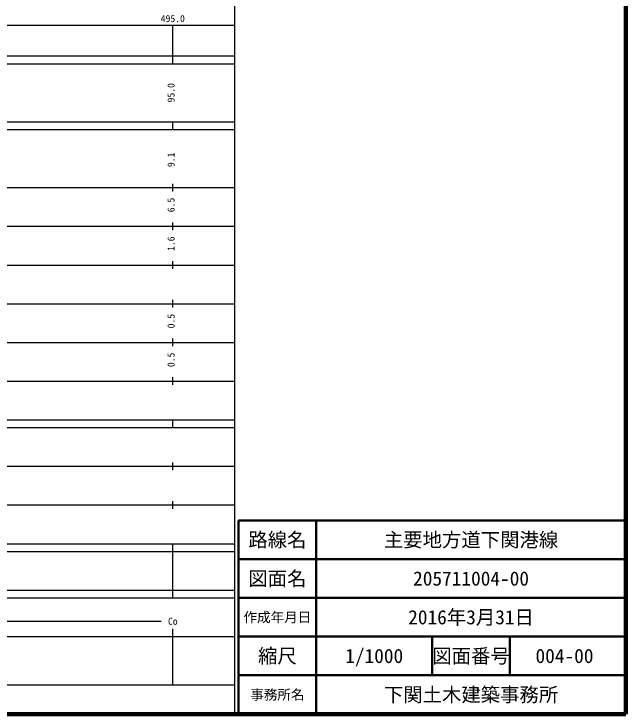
# Model space of a CAD drawing. Units: millimetres on the paper, enlarged 1000 times. Extents: x 40000 to 680000, y 20000 to 380000.
# Drawn here: x 522001 to 680000, y 20000 to 200848 of the extents above; entities that cross this region are included whole.
import ezdxf
from ezdxf.enums import TextEntityAlignment as Align

# ---------------------------------------------------------------- set-up
doc = ezdxf.new("R2010")
doc.units = ezdxf.units.MM
doc.header["$LTSCALE"] = 1000
for name, color, linetype, lineweight in [('M-TTL', 2, 'Continuous', 140), ('M-TTL-BAND', 7, 'Continuous', 25), ('M-TTL-FRAM', 2, 'Continuous', 50), ('M-TTL-LINE', 7, 'Continuous', 50)]:
    doc.layers.add(name, color=color, linetype=linetype, lineweight=lineweight)
doc.layers.add('M-TTL-TXT', color=7, linetype='Continuous')
doc.styles.add('ＭＳ ゴシック', font='')
doc.styles.get('ＭＳ ゴシック').set_extended_font_data('MS Gothic')

msp = doc.modelspace()

# ---------------------------------------------------------------- linework, layer by layer
at = {"layer": 'M-TTL'}
for p, q in [((680000, 20000), (680000, 380000)), ((40000, 20000), (680000, 20000))]:
    msp.add_line(p, q, dxfattribs=at)
at = {"layer": 'M-TTL-BAND'}
for p, q in [((579000, 20000), (579000, 370000)), ((68000, 198000), (579000, 198000)), ((563000, 188000), (563000, 198000)), ((40000, 190000), (579000, 190000)), ((40000, 188000), (579000, 188000)), ((40000, 173000), (579000, 173000)), ((563000, 171000), (563000, 173000)), ((40000, 171000), (579000, 171000)), ((40000, 156000), (579000, 156000)), ((563000, 155000), (563000, 157000)), ((563000, 145000), (563000, 147000)), ((46000, 146000), (579000, 146000)), ((52000, 136000), (579000, 136000)), ((563000, 135000), (563000, 137000)), ((563000, 125000), (563000, 127000)), ((46000, 126000), (579000, 126000)), ((52000, 116000), (579000, 116000)), ((563000, 115000), (563000, 117000)), ((563000, 105000), (563000, 107000)), ((46000, 106000), (579000, 106000)), ((40000, 96000), (579000, 96000)), ((563000, 94000), (563000, 96000)), ((40000, 94000), (579000, 94000)), ((563000, 83000), (563000, 85000)), ((49000, 84000), (579000, 84000)), ((563000, 73000), (563000, 75000)), ((40000, 74000), (579000, 74000)), ((40000, 64000), (579000, 64000)), ((563000, 62000), (563000, 64000)), ((40000, 62000), (579000, 62000)), ((563000, 52000), (563000, 62000)), ((40000, 52000), (579000, 52000)), ((563000, 50000), (563000, 52000)), ((40000, 50000), (579000, 50000)), ((443500, 44000), (560000, 44000)), ((563000, 27500), (563000, 42000)), ((40000, 40000), (579000, 40000)), ((68000, 27500), (579000, 27500))]:
    msp.add_line(p, q, dxfattribs=at)
at = {"layer": 'M-TTL-FRAM'}
for p, q in [((680000, 70000), (580000, 70000)), ((580000, 70000), (580000, 20000))]:
    msp.add_line(p, q, dxfattribs=at)
at = {"layer": 'M-TTL-LINE'}
for p, q in [((600000, 70000), (600000, 20000)), ((680000, 60000), (580000, 60000)), ((680000, 50000), (580000, 50000)), ((680000, 40000), (580000, 40000)), ((630000, 40000), (630000, 30000)), ((650000, 40000), (650000, 30000)), ((680000, 30000), (580000, 30000))]:
    msp.add_line(p, q, dxfattribs=at)

# ---------------------------------------------------------------- texts
at = {"layer": 'M-TTL-BAND', "style": 'ＭＳ ゴシック'}
for s, p in [('495.0', (563000, 198195)), ('Co', (563000, 42500))]:
    msp.add_text(s, height=1833, dxfattribs=at).set_placement(p, align=Align.BOTTOM_CENTER)
for s, p in [('95.0', (564000, 180500)), ('9.1', (564000, 163174)), ('6.5', (564000, 151500)), ('1.6', (564000, 141500)), ('0.5', (564000, 121500)), ('0.5', (564000, 111500))]:
    msp.add_text(s, height=1833, rotation=90, dxfattribs=at).set_placement(p, align=Align.BOTTOM_CENTER)
at = {"layer": 'M-TTL-TXT', "style": 'ＭＳ ゴシック'}
for s, height, p in [('路線名', 3666, (590000, 65000)), ('路線名', 3666, (590000, 65000)), ('主要地方道下関港線', 3666, (640000, 65000)), ('図面名', 3666, (590000, 55000)), ('図面名', 3666, (590000, 55000)), ('205711004-00', 3666, (640000, 55000)), ('2016年3月31日', 3666, (640000, 45000)), ('作成年月日', 2566, (590000, 45000)), ('作成年月日', 2566, (590000, 45000)), ('縮尺', 3666, (590000, 35000)), ('縮尺', 3666, (590000, 35000)), ('1/1000', 3666, (615000, 35000)), ('図面番号', 3666, (640000, 35000)), ('図面番号', 3666, (640000, 35000)), ('004-00', 3666, (664125, 35000)), ('下関土木建築事務所', 3666, (640000, 25000)), ('事務所名', 2566, (590000, 25000)), ('事務所名', 2566, (590000, 25000))]:
    msp.add_text(s, height=height, dxfattribs=at).set_placement(p, align=Align.MIDDLE_CENTER)

doc.saveas('drawing.dxf')
